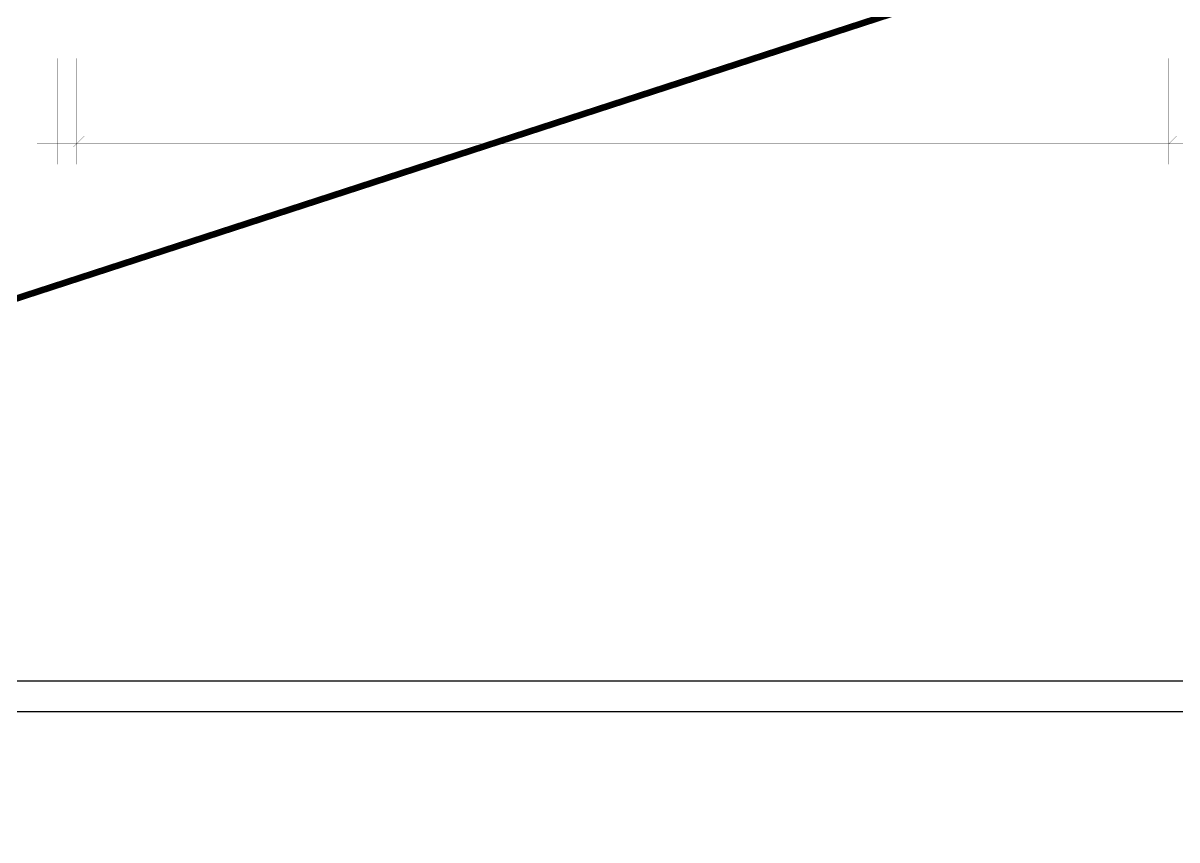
# Model space of a CAD drawing. Extents: x 0 to 840, y 0 to 273.
# Drawn here: x 60.79 to 103.03, y -0.12 to 29.77 of the extents above; entities that cross this region are included whole.
import ezdxf

# ---------------------------------------------------------------- set-up
doc = ezdxf.new("R2010")
doc.units = 0
doc.linetypes.add('1', pattern=[60.929508, 30.464754, -30.464754])
doc.layers.get('0').update_dxf_attribs({"linetype": 'CONTINUOUS'})
doc.layers.add('SH-尺寸标注', color=7, linetype='CONTINUOUS')
doc.layers.add('图框', color=7, linetype='CONTINUOUS')

msp = doc.modelspace()

# ---------------------------------------------------------------- linework, layer by layer
at = {"color": 7, "linetype": '1', "const_width": 0.239}
msp.add_lwpolyline([(0, 0), (840.158, 273.254)], dxfattribs=at)
msp.add_lwpolyline([(0, 0), (840.158, 273.254)], dxfattribs=at)
at = {"layer": 'SH-尺寸标注', "color": 7}
for points, const_width in [([(62.04, 28.485), (62.04, 24.606)], 0.00998), ([(62.745, 28.485), (62.745, 24.606)], 0.00998), ([(62.745, 28.485), (62.745, 24.606)], 0.00998), ([(102.733, 28.485), (102.733, 24.606)], 0.00998), ([(102.733, 28.485), (102.733, 24.606)], 0.00998), ([(61.328, 27.609), (60.846, 27.609), (60.846, 27.802), (60.846, 27.802), (61.031, 27.832), (61.167, 27.869), (61.255, 27.913), (61.255, 27.913), (61.315, 27.98), (61.371, 28.087), (61.42, 28.235), (61.598, 28.235), (61.598, 26.058), (61.328, 26.058), (61.328, 27.609)], 0.00000000153), ([(63.44, 27.204), (63.44, 27.204), (63.649, 27.064), (63.773, 26.883), (63.815, 26.66), (63.815, 26.66), (63.792, 26.474), (63.724, 26.312), (63.611, 26.175), (63.611, 26.175), (63.462, 26.071), (63.286, 26.009), (63.084, 25.988), (63.084, 25.988), (62.883, 26.009), (62.707, 26.072), (62.558, 26.177), (62.558, 26.177), (62.444, 26.315), (62.376, 26.477), (62.354, 26.663), (62.354, 26.663), (62.395, 26.884), (62.519, 27.064), (62.725, 27.204), (62.725, 27.204), (62.626, 27.273), (62.549, 27.34), (62.495, 27.406), (62.495, 27.406), (62.459, 27.478), (62.438, 27.56), (62.43, 27.655), (62.43, 27.655), (62.451, 27.815), (62.512, 27.954), (62.613, 28.073), (62.613, 28.073), (62.747, 28.163), (62.904, 28.217), (63.084, 28.235), (63.084, 28.235), (63.265, 28.217), (63.422, 28.163), (63.555, 28.072), (63.555, 28.072), (63.657, 27.954), (63.718, 27.815), (63.738, 27.655), (63.738, 27.655), (63.731, 27.559), (63.709, 27.475), (63.674, 27.403), (63.674, 27.403), (63.619, 27.337), (63.541, 27.271), (63.44, 27.204)], 0.00000000153), ([(63.256, 27.996), (63.054, 27.985), (62.905, 27.954), (62.81, 27.902), (62.81, 27.902), (62.752, 27.833), (62.718, 27.749), (62.707, 27.652), (62.707, 27.652), (62.718, 27.556), (62.752, 27.474), (62.81, 27.405), (62.81, 27.405), (62.886, 27.353), (62.977, 27.322), (63.084, 27.311), (63.084, 27.311), (63.19, 27.321), (63.281, 27.352), (63.357, 27.403), (63.357, 27.403), (63.415, 27.472), (63.45, 27.553), (63.462, 27.649), (63.462, 27.649), (63.45, 27.748), (63.416, 27.832), (63.359, 27.902)], 0.00000000153), ([(79.968, 27.609), (79.486, 27.609), (79.486, 27.802), (79.486, 27.802), (79.67, 27.832), (79.806, 27.869), (79.894, 27.913), (79.894, 27.913), (79.955, 27.98), (80.01, 28.087), (80.06, 28.235), (80.238, 28.235), (80.238, 26.058), (79.968, 26.058), (79.968, 27.609)], 0.00000000153), ([(81.012, 27.112), (81.012, 27.112), (81.017, 27.287), (81.032, 27.447), (81.058, 27.594), (81.058, 27.594), (81.091, 27.723), (81.13, 27.832), (81.174, 27.92), (81.174, 27.92), (81.224, 27.994), (81.281, 28.058), (81.343, 28.112), (81.343, 28.112), (81.408, 28.156), (81.471, 28.189), (81.532, 28.211), (81.532, 28.211), (81.593, 28.224), (81.657, 28.233), (81.724, 28.235), (81.724, 28.235), (82.119, 28.108), (82.357, 27.728), (82.436, 27.093), (82.436, 27.093), (82.416, 26.763), (82.355, 26.489), (82.253, 26.272), (82.253, 26.272), (82.113, 26.114), (81.937, 26.019), (81.724, 25.988), (81.724, 25.988), (81.509, 26.02), (81.332, 26.116), (81.193, 26.275), (81.193, 26.275), (81.092, 26.496), (81.032, 26.774), (81.012, 27.112)], 0.00000000153), ([(82.16, 27.996), (81.675, 27.897), (81.385, 27.601), (81.288, 27.108), (81.288, 27.108), (81.336, 26.61), (81.479, 26.312), (81.718, 26.212), (81.718, 26.212), (81.856, 26.237), (81.967, 26.31), (82.052, 26.433), (82.052, 26.433), (82.112, 26.607), (82.148, 26.836), (82.16, 27.118), (82.16, 27.996)], 0.00000000153), ([(82.74, 27.48), (82.74, 27.48), (82.829, 27.899), (83.069, 28.151), (83.458, 28.235), (83.458, 28.235), (83.652, 28.215), (83.82, 28.156), (83.962, 28.057), (83.962, 28.057), (84.069, 27.927), (84.134, 27.773), (84.155, 27.597), (84.155, 27.597), (84.104, 27.343), (83.95, 27.124), (83.695, 26.94), (83.388, 26.774), (83.388, 26.774), (83.267, 26.703), (83.172, 26.633), (83.102, 26.565), (83.102, 26.565), (83.052, 26.493), (83.016, 26.414), (82.995, 26.325), (84.14, 26.325), (84.14, 26.058), (82.691, 26.058), (82.691, 26.058), (82.715, 26.28), (82.763, 26.464), (82.835, 26.612), (82.835, 26.612), (82.943, 26.742), (83.098, 26.872), (83.301, 27.001), (83.584, 27.16), (83.584, 27.16), (83.748, 27.283), (83.846, 27.426), (83.879, 27.59), (83.879, 27.59), (83.865, 27.7), (83.824, 27.798), (83.756, 27.882), (83.756, 27.882), (83.667, 27.947), (83.565, 27.985), (83.449, 27.998), (83.449, 27.998), (83.219, 27.941), (83.072, 27.768), (83.01, 27.48), (82.74, 27.48)], 0.00000000153), ([(85.088, 27.609), (84.606, 27.609), (84.606, 27.802), (84.606, 27.802), (84.791, 27.832), (84.927, 27.869), (85.015, 27.913), (85.015, 27.913), (85.076, 27.98), (85.131, 28.087), (85.181, 28.235), (85.359, 28.235), (85.359, 26.058), (85.089, 26.058), (85.088, 27.609)], 0.00000000153), ([(63.287, 27.084), (63.048, 27.071), (62.871, 27.032), (62.756, 26.966), (62.756, 26.966), (62.686, 26.879), (62.644, 26.776), (62.63, 26.657), (62.63, 26.657), (62.644, 26.538), (62.685, 26.435), (62.754, 26.347), (62.754, 26.347), (62.846, 26.281), (62.954, 26.241), (63.078, 26.228), (63.078, 26.228), (63.207, 26.241), (63.318, 26.28), (63.411, 26.346), (63.411, 26.346), (63.482, 26.433), (63.525, 26.537), (63.539, 26.657), (63.539, 26.657), (63.525, 26.776), (63.483, 26.879), (63.413, 26.966)], 0.00000000153), ([(61.294, 25.352), (63.491, 25.352)], 0.00998), ([(62.32, 25.632), (61.761, 25.072)], 0.00329), ([(61.999, 25.352), (103.479, 25.352)], 0.00998), ([(63.025, 25.632), (62.466, 25.072)], 0.00329), ([(62.466, 25.072), (63.025, 25.632)], 0.00329), ([(101.987, 25.352), (143.467, 25.352)], 0.00998), ([(102.454, 25.072), (103.013, 25.632)], 0.00329), ([(103.013, 25.632), (102.454, 25.072)], 0.00329)]:
    msp.add_lwpolyline(points, dxfattribs=dict(at, const_width=const_width))
at = {"layer": '图框', "color": 7}
for points in [[(314.724, 212.258), (314.724, 4.566), (2.184, 4.566), (2.184, 212.258), (314.724, 212.258)], [(3.313, 5.694), (3.313, 211.129), (283.119, 211.129), (283.119, 5.694), (3.313, 5.694)]]:
    msp.add_lwpolyline(points, dxfattribs=at)

doc.saveas('drawing.dxf')
